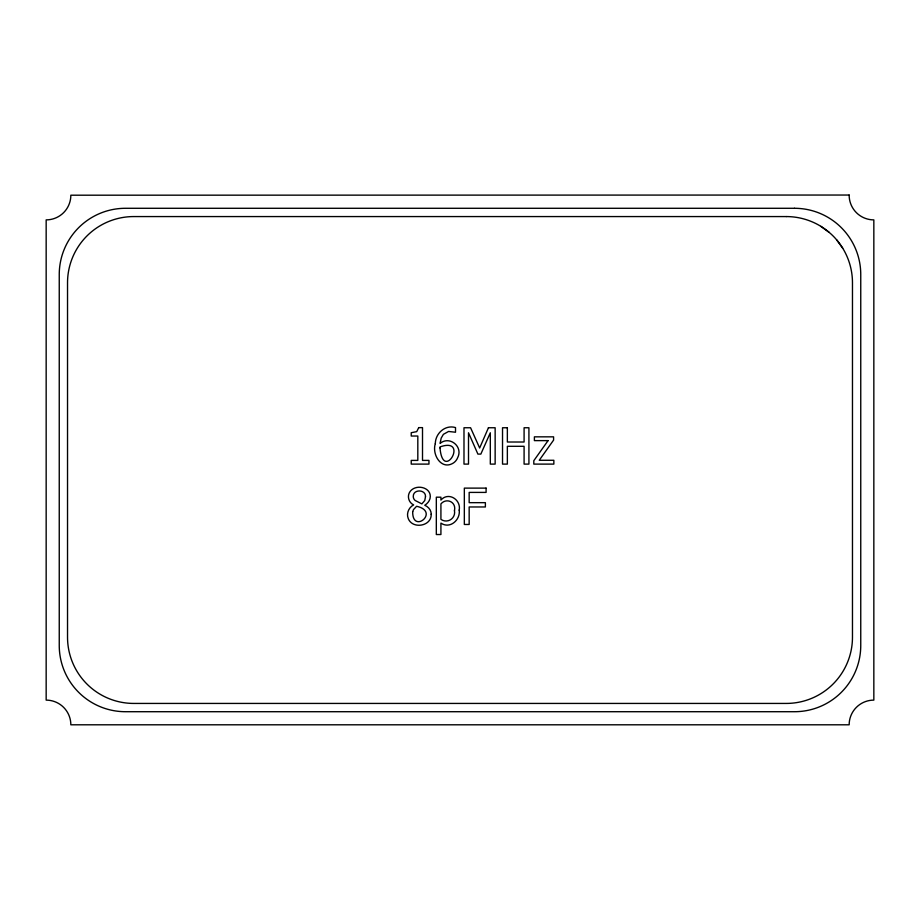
<?xml version="1.0" encoding="UTF-8"?>
<svg xmlns="http://www.w3.org/2000/svg" width="920" height="920" viewBox="0 0 920 920"><rect width="100%" height="100%" fill="white"/><g stroke="black" fill="none" stroke-linecap="round" stroke-linejoin="round"><path stroke-width="1.38" d="M820.835 226.343L829.242 232.461M842.697 248.204L836.579 239.798M440.013 447.936C442.98 483.253 469.775 436.505 440.082 446.89L440.013 447.936M435.321 443.635C431.733 454.537 441.416 470.718 453.514 462.933A11.569 11.569 0 0 0 457.746 457.493C463.266 446.522 449.477 435.47 440.082 443.428L441.174 438.138L443.394 434.332L448.569 431.457L455.515 432.239L455.515 427.581C445.257 424.453 435.378 433.331 435.321 443.635M459.206 510.117C460.586 519.869 449.949 529.368 440.921 523.101L440.921 534.531L436.322 534.531L436.322 497.191L440.921 497.191L440.921 500.054C448.466 491.51 461.242 499.652 459.206 510.117M425.511 496.581L424.752 500.526L421.866 503.884L415.23 500.526A5.21 5.21 0 0 1 413.275 496.294C413.195 488.991 425.822 489.302 425.511 496.581M431.204 514.337C431.606 526.309 412.551 529.425 408.308 518.696C406.077 513.498 408.802 507.311 413.666 504.907C408.595 502.688 406.755 495.857 410.136 491.464A10.442 10.442 0 0 1 415.012 487.968C421.245 485.61 430.445 488.934 430.296 496.535C430.261 500.261 427.719 503.447 424.752 505.252C428.398 506.828 431.365 510.186 431.204 514.337M454.468 510.623C455.94 518.42 447.384 523.905 440.921 519.363L440.921 503.907C446.407 497.455 456.527 501.94 454.468 510.623M412.689 511.692C412.344 534.635 440.461 511.577 416.599 506.276L413.494 509.588L412.689 511.692M418.726 427.627L416.725 431.641L411.228 432.71L411.228 436.034L417.818 436.034L417.818 460.402L411.228 460.402L411.228 464.105L428.95 464.105L428.95 460.402L422.51 460.402L422.51 427.627L418.726 427.627M488.44 427.754L479.665 447.994L470.58 427.754L463.99 427.754L463.99 464.105L468.51 464.105L468.51 432.779L477.905 454.1L480.838 454.1L490.314 432.779L490.314 464.105L495.144 464.105L495.144 427.754L488.44 427.754M548.067 440.622L533.807 460.713L533.807 464.105L553.851 464.105L553.851 460.276L539.246 460.276L553.587 440.105L553.587 436.839L534.393 436.839L534.393 440.622L548.067 440.622M849.16 195.04L70.84 195.201A24.667 24.667 0 0 1 46.161 219.88L46.161 700.12A24.679 24.679 0 0 1 70.84 724.799L849.16 724.799A24.667 24.667 0 0 1 873.839 700.12L873.839 219.88A24.667 24.667 0 0 1 849.16 195.201L849.16 195.04M794.512 208.288L125.488 208.288A66.24 66.24 0 0 0 59.248 274.528L59.248 645.472A66.24 66.24 0 0 0 125.488 711.712L794.512 711.712A66.24 66.24 0 0 0 860.752 645.472L860.752 274.528A66.228 66.228 0 0 0 794.512 208.288M786.232 216.568L133.768 216.568A66.24 66.24 0 0 0 67.528 282.808L67.528 637.192A66.24 66.24 0 0 0 133.768 703.432L786.232 703.432A66.24 66.24 0 0 0 852.472 637.192L852.472 282.808A66.228 66.228 0 0 0 786.232 216.568M507.357 427.754L502.527 427.754L502.527 464.105L507.357 464.105L507.357 446.303L524.089 446.303L524.089 464.105L528.919 464.105L528.919 427.754L524.089 427.754L524.089 442.014L507.357 442.014L507.357 427.754M486.093 488.117L464.335 488.117L464.335 524.469L469.166 524.469L469.166 506.966L485.38 506.966L485.38 502.665L469.166 502.665L469.166 492.407L486.093 492.407L486.093 488.117"/></g></svg>
